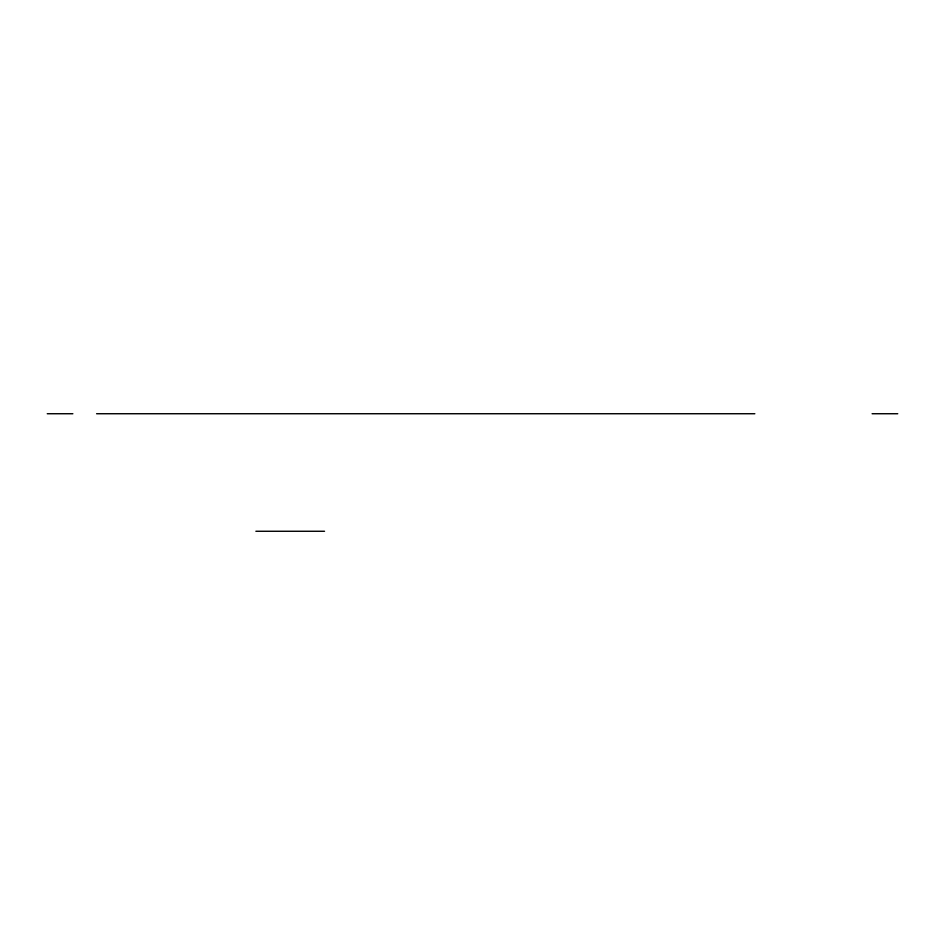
<?xml version="1.0" encoding="UTF-8"?>
<svg xmlns="http://www.w3.org/2000/svg" width="945" height="945" viewBox="0 0 945 945"><rect width="100%" height="100%" fill="white"/><g stroke="black" fill="none" stroke-linecap="round" stroke-linejoin="round"><path stroke-width="1.42" d="M47.25 413.733L72.859 413.733M96.591 413.733L754.842 413.733M872.105 413.733L897.75 413.733M255.882 531.267L324.537 531.267"/></g></svg>
